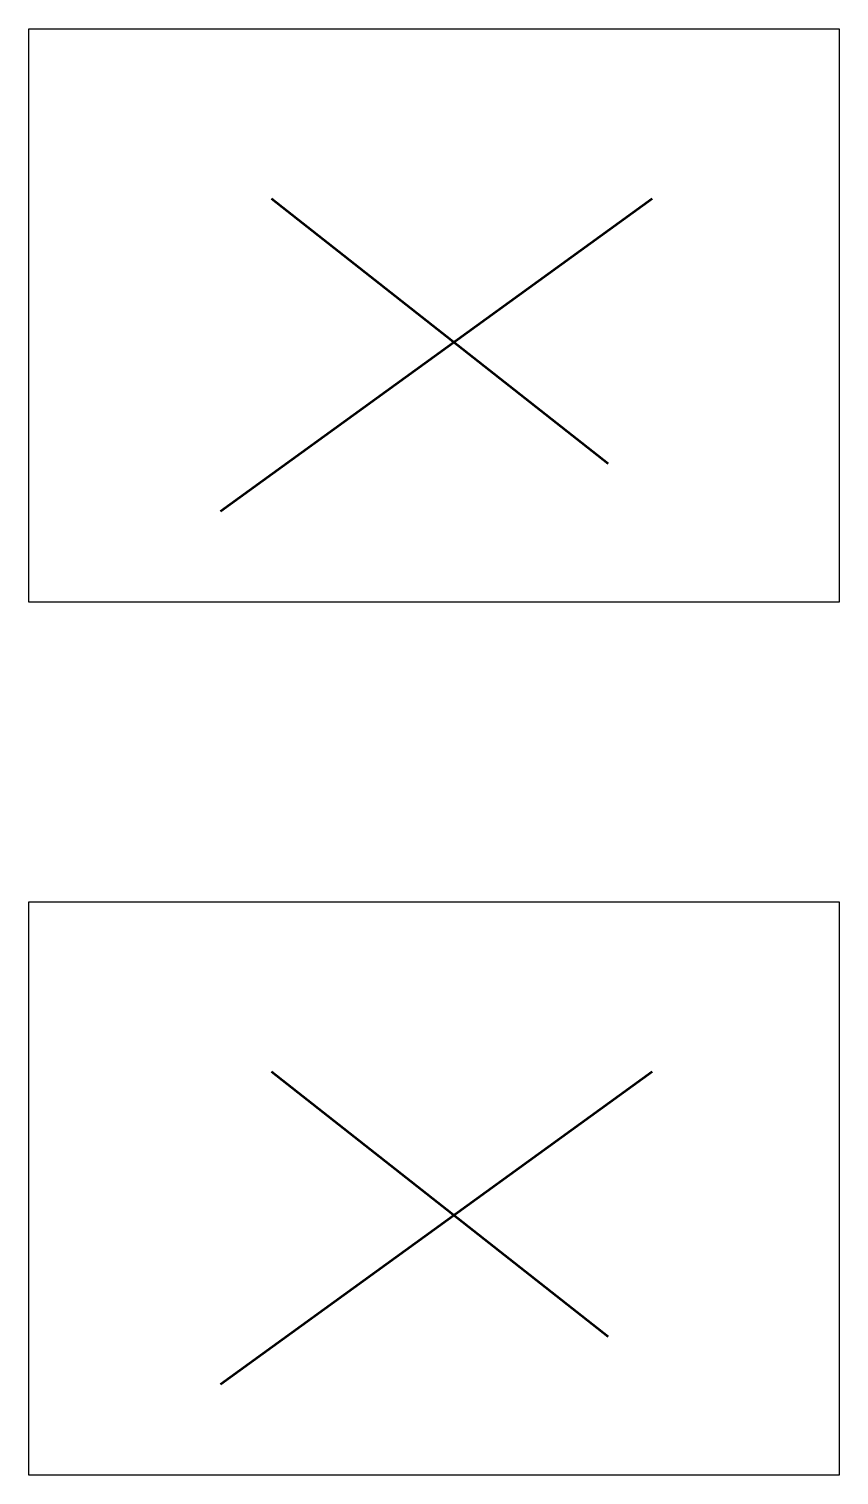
# Model space of a CAD drawing. Header units: millimetres. Extents: x -4800 to 3395395, y -34112 to 4253698.
# Drawn here: x 293430 to 887430, y 856782 to 1916605 of the extents above; entities that cross this region are included whole.
import ezdxf

# ---------------------------------------------------------------- set-up
doc = ezdxf.new("R2010")
doc.units = ezdxf.units.MM
doc.layers.add('0001-Основная толстая', color=7, linetype='Continuous', lineweight=50)

msp = doc.modelspace()

# ---------------------------------------------------------------- linework, layer by layer
at = {"color": 3}
for points in [[(293430.0054, 1916605.1392), (887430.0054, 1916605.1392), (887430.0054, 1496605.1392), (293430.0054, 1496605.1392)], [(293430.0054, 1276782.0097), (887430.0054, 1276782.0097), (887430.0054, 856782.0097), (293430.0054, 856782.0097)]]:
    msp.add_lwpolyline(points, close=True, dxfattribs=at)
at = {"layer": '0001-Основная толстая'}
for points in [[(433885.6873, 1563239.4015), (750419.6696, 1792402.6364)], [(471271.5929, 1792402.6364), (718018.551, 1598112.0668)], [(433885.6873, 923416.2719), (750419.6696, 1152579.5068)], [(471271.5929, 1152579.5068), (718018.551, 958288.9372)]]:
    msp.add_lwpolyline(points, dxfattribs=at)

doc.saveas('drawing.dxf')
